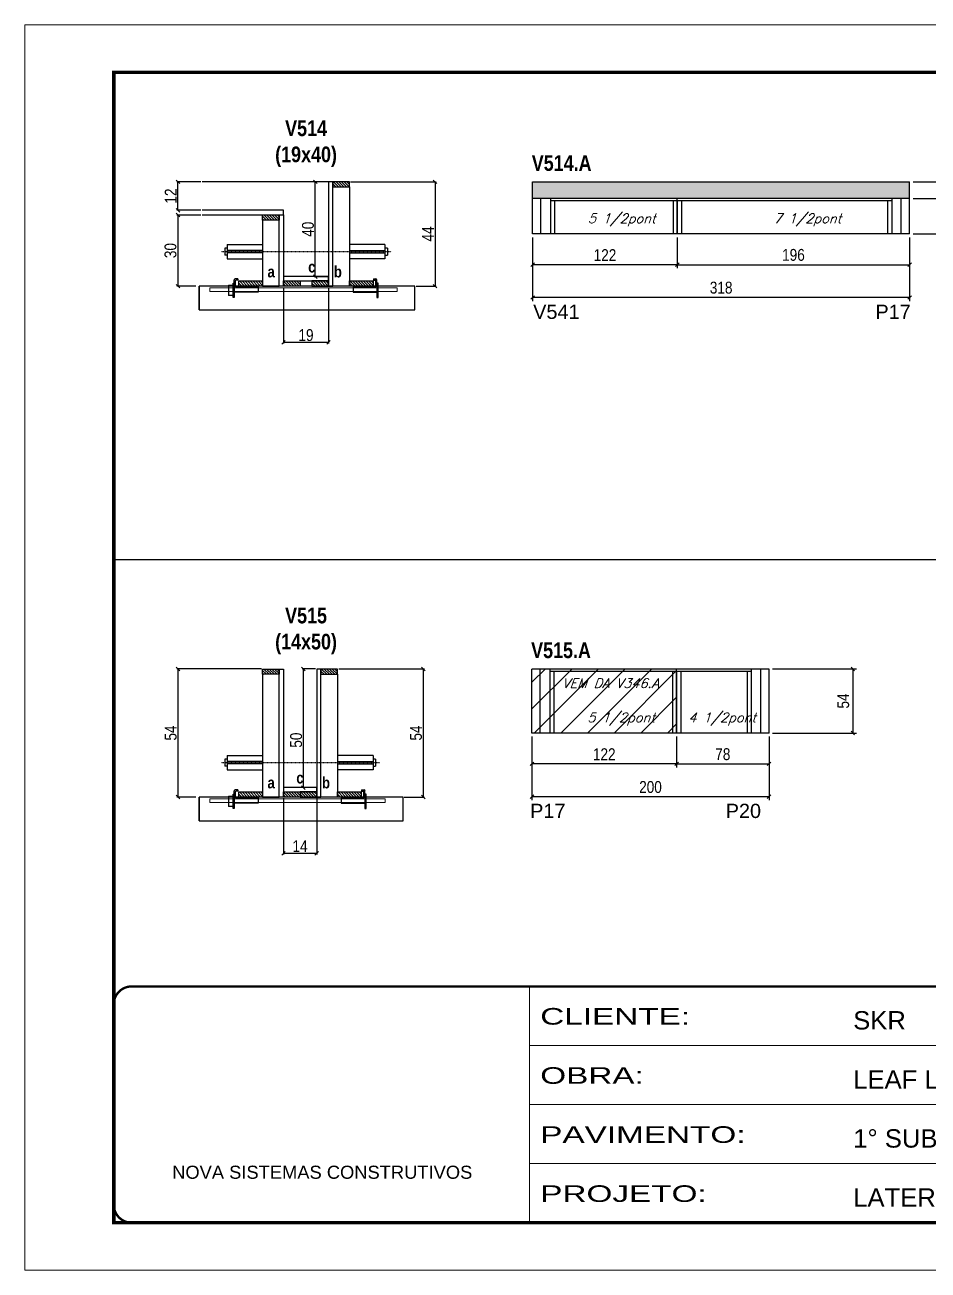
# Model space of a CAD drawing. Extents: x 3309 to 9590, y -2522 to 14608.
# Drawn here: x 4908 to 5670, y 11261 to 12311 of the extents above; entities that cross this region are included whole.
import ezdxf

# ---------------------------------------------------------------- set-up
doc = ezdxf.new("R2010")
doc.units = 0
for name, pattern in [('CONTINUO', [0]), ('DASHED', [0.75, 0.5, -0.25]), ('HIDDEN', [0.375, 0.25, -0.125])]:
    doc.linetypes.add(name, pattern=pattern)
for name, color, linetype in [('5', 5, 'Continuous'), ('barrote', 251, 'Continuous'), ('COTA', 241, 'Continuous'), ('detalhes', 4, 'Continuous'), ('NOMENCLATURA', 7, 'Continuous'), ('Painéis', 200, 'Continuous'), ('presilha', 1, 'Continuous'), ('SARR_2.2x10', 60, 'Continuous'), ('SARR_2.2x7', 40, 'Continuous'), ('SARR_3.5x7', 81, 'Continuous'), ('TENSOR', 3, 'Continuous'), ('texto', 7, 'Continuous')]:
    doc.layers.add(name, color=color, linetype=linetype)
for name, color, linetype, lineweight in [('CONCRETO', 251, 'Continuous', 25), ('Folhas', 255, 'Continuous', 9), ('Hachura', 251, 'Continuous', 9), ('SARRAFO DE PRESSAO', 251, 'DASHED', 9), ('SCO-___-LAJ', 2, 'Continuous', 0)]:
    doc.layers.add(name, color=color, linetype=linetype, lineweight=lineweight)
doc.styles.add('ARIAL', font='arial.ttf')
doc.styles.add('COTA TECNICA', font='techl___.ttf', dxfattribs={"height": 10})
doc.styles.add('COTA TECNICA 2X', font='techl___.ttf', dxfattribs={"height": 10})
doc.styles.add('Romans', font='romans.shx')
doc.styles.get("Standard").update_dxf_attribs({"font": 'arial.ttf'})
doc.styles.add('TECNICA', font='techb___.ttf', dxfattribs={"height": 10})
doc.styles.add('Tecnologia', font='')
doc.styles.get('Tecnologia').set_extended_font_data('Forgotten Futurist')
doc.dimstyles.new('PAINEL', dxfattribs={"dimtxt": 10, "dimasz": 3, "dimexe": 3, "dimexo": 3, "dimgap": 3, "dimtad": 1, "dimdec": 1, "dimzin": 12, "dimdsep": 46, "dimtxsty": 'COTA TECNICA', "dimblk1": 'OBLIQUE', "dimblk2": 'OBLIQUE', "dimsah": 1, "dimcen": 0.9, "dimclrd": 4, "dimclre": 4, "dimclrt": 240, "dimadec": 1, "dimazin": 3, "dimtfac": 1, "dimtdec": 1, "dimtmove": 0, "dimatfit": 3, "dimfxl": 1, "dimtolj": 1, "dimtzin": 12, "dimarcsym": 0})
doc.dimstyles.new('SECAO', dxfattribs={"dimscale": 0.333333, "dimtxt": 5, "dimasz": 9, "dimexe": 3, "dimexo": 3, "dimgap": 3, "dimtad": 1, "dimdec": 1, "dimlfac": 0.5, "dimzin": 12, "dimdsep": 46, "dimtxsty": 'COTA TECNICA 2X', "dimblk1": 'OBLIQUE', "dimblk2": 'OBLIQUE', "dimsah": 1, "dimcen": 0.9, "dimclrd": 4, "dimclre": 4, "dimclrt": 240, "dimadec": 1, "dimazin": 3, "dimtfac": 1, "dimtdec": 1, "dimtmove": 0, "dimatfit": 3, "dimfxl": 1, "dimtolj": 1, "dimtzin": 12, "dimarcsym": 0})
pattern_1 = [(135, (38361.551, -111421.7255), (-1.122532015, -1.122532015), [])]

# ---------------------------------------------------------------- blocks, each defined once
blk = doc.blocks.new('9999999999')
at = {"color": 30, "linetype": 'CONTINUO'}
for p, q in [((98564.6, 34230.2), (98564.6, 34429.4)), ((98564.6, 34379.6), (99584, 34379.6)), ((98564.6, 34329.8), (99488, 34329.8)), ((98564.6, 34280), (99488, 34280))]:
    blk.add_line(p, q, dxfattribs=at)
at = {"color": 30, "linetype": 'CONTINUO', "const_width": 2}
blk.add_lwpolyline([(99584, 34230.2), (99584, 34414.4, 0.414214), (99569, 34429.4), (98229, 34429.4, 0.414214), (98214, 34414.4), (98214, 34245.2, 0.414214), (98229, 34230.2), (99584, 34230.2)], format="xyb", dxfattribs=at)
at = {"layer": 'Folhas'}
blk.add_lwpolyline([(98139, 34190.2), (99624, 34190.2), (99624, 35240.2), (98139, 35240.2)], close=True, dxfattribs=at)
at = {"layer": 'Folhas', "color": 30, "const_width": 3}
blk.add_lwpolyline([(98214, 34230.2), (99584, 34230.2), (99584, 35200.2), (98214, 35200.2)], close=True, dxfattribs=at)
at = {"color": 7, "linetype": 'Continuous', "ltscale": 5, "style": 'ARIAL'}
for s, height, p in [('SKR', 15.48, (98837.7, 34393.1)), ('LEAF LOEFGREN', 15.483, (98837.7, 34343.3)), ('1° SUBSOLO INFERIOR', 15.483, (98837.7, 34293.5)), ('NOVA SISTEMAS CONSTRUTIVOS', 11.059, (98263.2, 34267.2)), ('LATERAIS DE VIGAS', 15.483, (98837.7, 34243.7))]:
    blk.add_text(s, height=height, dxfattribs=at).set_placement(p)
at = {"layer": 'Folhas', "color": 7, "style": 'Tecnologia', "width": 1.5}
for s, p in [('CLIENTE:', (98573.7, 34397.2)), ('OBRA:', (98573.7, 34347.3)), ('PAVIMENTO:', (98573.7, 34297.5)), ('PROJETO:', (98573.7, 34247.7))]:
    blk.add_text(s, height=14, dxfattribs=at).set_placement(p)
blk = doc.blocks.new('_Oblique')
at = {"color": 0, "linetype": 'ByBlock', "lineweight": -2}
blk.add_line((-0.5, -0.5), (0.5, 0.5), dxfattribs=at)
blk = doc.blocks.new('*D92')
at = {"layer": 'COTA', "color": 4, "lineweight": -2, "transparency": 16777216}
for p, q in [((5126, 12089.4), (5126, 12042)), ((5164, 12089.4), (5164, 12042)), ((5164, 12043), (5126, 12043))]:
    blk.add_line(p, q, dxfattribs=at)
at = {"layer": 'Defpoints', "color": 0, "transparency": 16777216}
for p in [(5126, 12090.4), (5164, 12090.4), (5126, 12043)]:
    blk.add_point(p, dxfattribs=at)
at = {"layer": 'COTA', "color": 4, "lineweight": -2, "transparency": 16777216, "xscale": 3, "yscale": 3, "zscale": 3, "rotation": 180}
blk.add_blockref('_Oblique', (5126, 12043), dxfattribs=at)
at = {"layer": 'COTA', "color": 4, "lineweight": -2, "transparency": 16777216, "xscale": 3, "yscale": 3, "zscale": 3}
blk.add_blockref('_Oblique', (5164, 12043), dxfattribs=at)
at = {"layer": 'COTA', "color": 240, "transparency": 16777216, "insert": (5145, 12049.1), "char_height": 10, "attachment_point": 5, "style": 'COTA TECNICA 2X'}
blk.add_mtext('\\A1;19', dxfattribs=at)
blk = doc.blocks.new('PRESILHA METÁLICA 1')
at = {"layer": 'presilha'}
for p, q in [((7.5, 10.6), (7.5, 19.9)), ((12, 21), (8.6, 21)), ((9, 11.6), (9, 18.9)), ((12, 19.5), (9.6, 19.5)), ((12, 21), (12, 19.5)), ((0, 13), (6, 13)), ((0, 13), (0, 0)), ((6, 0), (0, 0)), ((6, 15.5), (7.5, 15.5)), ((6, -2.5), (6, 15.5)), ((6, 13), (6, 0)), ((7.5, 15.5), (7.5, -2.5)), ((37.5, 4.1), (7.5, 4.1)), ((37.5, 11), (9.6, 11)), ((37.5, 11), (37.5, 4.1)), ((7.5, -2.5), (6, -2.5))]:
    blk.add_line(p, q, dxfattribs=at)
for centre, radius, start, end in [((8.6, 19.9), 1.14, 90, 180), ((9.6, 18.9), 0.57, 90, 180), ((9.6, 11.6), 0.57, 180, 270)]:
    blk.add_arc(centre, radius, start, end, dxfattribs=at)
blk = doc.blocks.new('PRESILHA METÁLICA 2')
at = {"layer": 'presilha'}
for p, q in [((-5.2, 23.5), (-5.2, 22)), ((-5.2, 23.5), (-1.9, 23.5)), ((-5.2, 22), (-2.8, 22)), ((-2.2, 14.1), (-2.2, 21.4)), ((0.8, 18), (-0.8, 18)), ((-0.8, 18), (-0.8, 0)), ((-0.8, 14.6), (-0.8, 22.4)), ((0.8, 0), (0.8, 18)), ((-30.8, 13.5), (-30.8, 6.6)), ((-30.8, 13.5), (-2.8, 13.5)), ((-30.8, 6.6), (-0.8, 6.6)), ((-0.8, 0), (0.8, 0))]:
    blk.add_line(p, q, dxfattribs=at)
for centre, radius, start, end in [((-2.8, 21.4), 0.57, 0, 90), ((-1.9, 22.4), 1.14, 0, 90), ((-2.8, 14.1), 0.57, 270, 0)]:
    blk.add_arc(centre, radius, start, end, dxfattribs=at)
blk = doc.blocks.new('*D93')
at = {"layer": 'COTA', "color": 4, "lineweight": -2, "transparency": 16777216}
for p, q in [((5056.3, 12150.4), (5036, 12150.4)), ((5037, 12150.4), (5037, 12090.4)), ((5052.2, 12090.4), (5036, 12090.4))]:
    blk.add_line(p, q, dxfattribs=at)
at = {"layer": 'Defpoints', "color": 0, "transparency": 16777216}
for p in [(5057.3, 12150.4), (5037, 12090.4), (5053.2, 12090.4)]:
    blk.add_point(p, dxfattribs=at)
at = {"layer": 'COTA', "color": 4, "lineweight": -2, "transparency": 16777216, "xscale": 3, "yscale": 3, "zscale": 3}
for p, rotation in [((5037, 12150.4), 90), ((5037, 12090.4), 270)]:
    blk.add_blockref('_Oblique', p, dxfattribs=dict(at, rotation=rotation))
at = {"layer": 'COTA', "color": 240, "transparency": 16777216, "insert": (5030.7, 12120.4), "char_height": 10, "attachment_point": 5, "rotation": 90, "style": 'COTA TECNICA 2X'}
blk.add_mtext('\\A1;30', dxfattribs=at)
blk = doc.blocks.new('*D94')
at = {"layer": 'COTA', "color": 4, "lineweight": -2, "transparency": 16777216}
for p, q in [((5182.6, 12178.4), (5254.9, 12178.4)), ((5253.9, 12178.4), (5253.9, 12090.4)), ((5237.8, 12090.4), (5254.9, 12090.4))]:
    blk.add_line(p, q, dxfattribs=at)
at = {"layer": 'Defpoints', "color": 0, "transparency": 16777216}
for p in [(5181.6, 12178.4), (5236.8, 12090.4), (5253.9, 12090.4)]:
    blk.add_point(p, dxfattribs=at)
at = {"layer": 'COTA', "color": 4, "lineweight": -2, "transparency": 16777216, "xscale": 3, "yscale": 3, "zscale": 3}
for p, rotation in [((5253.9, 12178.4), 90), ((5253.9, 12090.4), 270)]:
    blk.add_blockref('_Oblique', p, dxfattribs=dict(at, rotation=rotation))
at = {"layer": 'COTA', "color": 240, "transparency": 16777216, "insert": (5247.9, 12134.4), "char_height": 10, "attachment_point": 5, "rotation": 90, "style": 'COTA TECNICA 2X'}
blk.add_mtext('\\A1;44', dxfattribs=at)
blk = doc.blocks.new('*D95')
at = {"layer": 'COTA', "color": 4, "lineweight": -2, "transparency": 16777216}
for p, q in [((5163, 12178.4), (5151.8, 12178.4)), ((5152.8, 12098.4), (5152.8, 12178.4)), ((5163, 12098.4), (5151.8, 12098.4))]:
    blk.add_line(p, q, dxfattribs=at)
at = {"layer": 'Defpoints', "color": 0, "transparency": 16777216}
for p in [(5152.8, 12178.4), (5164, 12178.4), (5164, 12098.4)]:
    blk.add_point(p, dxfattribs=at)
at = {"layer": 'COTA', "color": 4, "lineweight": -2, "transparency": 16777216, "xscale": 3, "yscale": 3, "zscale": 3}
for p, rotation in [((5152.8, 12178.4), 90), ((5152.8, 12098.4), 270)]:
    blk.add_blockref('_Oblique', p, dxfattribs=dict(at, rotation=rotation))
at = {"layer": 'COTA', "color": 240, "transparency": 16777216, "insert": (5146.7, 12138.4), "char_height": 10, "attachment_point": 5, "rotation": 90, "style": 'COTA TECNICA 2X'}
blk.add_mtext('\\A1;40', dxfattribs=at)
blk = doc.blocks.new('*D96')
at = {"layer": 'COTA', "color": 4, "lineweight": -2, "transparency": 16777216}
for p, q in [((5056.3, 12178.4), (5036, 12178.4)), ((5037, 12154.4), (5037, 12178.4)), ((5056.3, 12154.4), (5036, 12154.4))]:
    blk.add_line(p, q, dxfattribs=at)
at = {"layer": 'Defpoints', "color": 0, "transparency": 16777216}
for p in [(5037, 12178.4), (5057.3, 12178.4), (5057.3, 12154.4)]:
    blk.add_point(p, dxfattribs=at)
at = {"layer": 'COTA', "color": 4, "lineweight": -2, "transparency": 16777216, "xscale": 3, "yscale": 3, "zscale": 3}
for p, rotation in [((5037, 12178.4), 90), ((5037, 12154.4), 270)]:
    blk.add_blockref('_Oblique', p, dxfattribs=dict(at, rotation=rotation))
at = {"layer": 'COTA', "color": 240, "transparency": 16777216, "insert": (5030.9, 12166.4), "char_height": 10, "attachment_point": 5, "rotation": 90, "style": 'COTA TECNICA 2X'}
blk.add_mtext('\\A1;12', dxfattribs=at)
blk = doc.blocks.new('*D97')
at = {"layer": 'COTA', "color": 4, "linetype": 'ByBlock', "lineweight": -2, "transparency": 16777216}
for p, q in [((5336.2, 12131.4), (5336.2, 12105.5)), ((5458.2, 12131.4), (5458.2, 12105.5)), ((5458.2, 12108.5), (5336.2, 12108.5))]:
    blk.add_line(p, q, dxfattribs=at)
at = {"layer": 'Defpoints', "color": 0, "linetype": 'ByBlock', "transparency": 16777216}
for p in [(5336.2, 12134.4), (5458.2, 12134.4), (5336.2, 12108.5)]:
    blk.add_point(p, dxfattribs=at)
at = {"layer": 'COTA', "color": 4, "linetype": 'ByBlock', "lineweight": -2, "transparency": 16777216, "xscale": 3, "yscale": 3, "zscale": 3, "rotation": 180}
blk.add_blockref('_Oblique', (5336.2, 12108.5), dxfattribs=at)
at = {"layer": 'COTA', "color": 4, "linetype": 'ByBlock', "lineweight": -2, "transparency": 16777216, "xscale": 3, "yscale": 3, "zscale": 3}
blk.add_blockref('_Oblique', (5458.2, 12108.5), dxfattribs=at)
at = {"layer": 'COTA', "color": 240, "linetype": 'ByBlock', "transparency": 16777216, "insert": (5397.2, 12116.6), "char_height": 10, "attachment_point": 5, "style": 'COTA TECNICA'}
blk.add_mtext('\\A1;122', dxfattribs=at)
blk = doc.blocks.new('*D99')
at = {"layer": 'COTA', "color": 4, "linetype": 'ByBlock', "lineweight": -2, "transparency": 16777216}
for p, q in [((5336.2, 12131.4), (5336.2, 12077.8)), ((5654.2, 12131.4), (5654.2, 12077.8)), ((5654.2, 12080.8), (5336.2, 12080.8))]:
    blk.add_line(p, q, dxfattribs=at)
at = {"layer": 'Defpoints', "color": 0, "linetype": 'ByBlock', "transparency": 16777216}
for p in [(5336.2, 12134.4), (5654.2, 12134.4), (5336.2, 12080.8)]:
    blk.add_point(p, dxfattribs=at)
at = {"layer": 'COTA', "color": 4, "linetype": 'ByBlock', "lineweight": -2, "transparency": 16777216, "xscale": 3, "yscale": 3, "zscale": 3, "rotation": 180}
blk.add_blockref('_Oblique', (5336.2, 12080.8), dxfattribs=at)
at = {"layer": 'COTA', "color": 4, "linetype": 'ByBlock', "lineweight": -2, "transparency": 16777216, "xscale": 3, "yscale": 3, "zscale": 3}
blk.add_blockref('_Oblique', (5654.2, 12080.8), dxfattribs=at)
at = {"layer": 'COTA', "color": 240, "linetype": 'ByBlock', "transparency": 16777216, "insert": (5495.2, 12089.1), "char_height": 10, "attachment_point": 5, "style": 'COTA TECNICA'}
blk.add_mtext('\\A1;318', dxfattribs=at)
blk = doc.blocks.new('*D100')
at = {"layer": 'COTA', "color": 4, "lineweight": -2, "transparency": 16777216}
for p, q in [((5657.2, 12164.4), (5705.3, 12164.4)), ((5702.3, 12134.4), (5702.3, 12164.4)), ((5657.2, 12134.4), (5705.3, 12134.4))]:
    blk.add_line(p, q, dxfattribs=at)
at = {"layer": 'Defpoints', "color": 0, "transparency": 16777216}
for p in [(5654.2, 12164.4), (5702.3, 12164.4), (5654.2, 12134.4)]:
    blk.add_point(p, dxfattribs=at)
at = {"layer": 'COTA', "color": 4, "lineweight": -2, "transparency": 16777216, "xscale": 3, "yscale": 3, "zscale": 3}
for p, rotation in [((5702.3, 12164.4), 90), ((5702.3, 12134.4), 270)]:
    blk.add_blockref('_Oblique', p, dxfattribs=dict(at, rotation=rotation))
at = {"layer": 'COTA', "color": 240, "transparency": 16777216, "insert": (5694.1, 12149.4), "char_height": 10, "attachment_point": 5, "rotation": 90, "style": 'COTA TECNICA'}
blk.add_mtext('\\A1;30', dxfattribs=at)
blk = doc.blocks.new('*D101')
at = {"layer": 'COTA', "color": 4, "lineweight": -2, "transparency": 16777216}
for p, q in [((5458.2, 12131.4), (5458.2, 12105.5)), ((5654.2, 12131.4), (5654.2, 12105.5)), ((5458.2, 12108.5), (5654.2, 12108.5))]:
    blk.add_line(p, q, dxfattribs=at)
at = {"layer": 'Defpoints', "color": 0, "transparency": 16777216}
for p in [(5458.2, 12134.4, 0), (5654.2, 12134.4, 0), (5654.2, 12108.5)]:
    blk.add_point(p, dxfattribs=at)
at = {"layer": 'COTA', "color": 4, "lineweight": -2, "transparency": 16777216, "xscale": 3, "yscale": 3, "zscale": 3, "rotation": 180}
blk.add_blockref('_Oblique', (5458.2, 12108.5), dxfattribs=at)
at = {"layer": 'COTA', "color": 4, "lineweight": -2, "transparency": 16777216, "xscale": 3, "yscale": 3, "zscale": 3}
blk.add_blockref('_Oblique', (5654.2, 12108.5), dxfattribs=at)
at = {"layer": 'COTA', "color": 240, "transparency": 16777216, "insert": (5556.2, 12116.7), "char_height": 10, "attachment_point": 5, "style": 'COTA TECNICA'}
blk.add_mtext('\\A1;196', dxfattribs=at)
blk = doc.blocks.new('*D102')
at = {"layer": 'COTA', "color": 4, "lineweight": -2, "transparency": 16777216}
for p, q in [((5657.2, 12178.4), (5705.3, 12178.4)), ((5702.3, 12164.4), (5702.3, 12178.4)), ((5657.2, 12164.4), (5705.3, 12164.4))]:
    blk.add_line(p, q, dxfattribs=at)
at = {"layer": 'Defpoints', "color": 0, "transparency": 16777216}
for p in [(5654.2, 12178.4, 0), (5702.3, 12178.4), (5654.2, 12164.4, 0)]:
    blk.add_point(p, dxfattribs=at)
at = {"layer": 'COTA', "color": 4, "lineweight": -2, "transparency": 16777216, "xscale": 3, "yscale": 3, "zscale": 3}
for p, rotation in [((5702.3, 12178.4), 90), ((5702.3, 12164.4), 270)]:
    blk.add_blockref('_Oblique', p, dxfattribs=dict(at, rotation=rotation))
at = {"layer": 'COTA', "color": 240, "transparency": 16777216, "insert": (5694.2, 12171.4), "char_height": 10, "attachment_point": 5, "rotation": 90, "style": 'COTA TECNICA'}
blk.add_mtext('\\A1;14', dxfattribs=at)
blk = doc.blocks.new('*D98')
at = {"layer": 'COTA', "color": 4, "lineweight": -2, "transparency": 16777216}
for p, q in [((5657.2, 12178.4), (5727.9, 12178.4)), ((5724.9, 12178.4), (5724.9, 12134.4)), ((5657.2, 12134.4), (5727.9, 12134.4))]:
    blk.add_line(p, q, dxfattribs=at)
at = {"layer": 'Defpoints', "color": 0, "transparency": 16777216}
for p in [(5654.2, 12178.4, 0), (5654.2, 12134.4, 0), (5724.9, 12134.4)]:
    blk.add_point(p, dxfattribs=at)
at = {"layer": 'COTA', "color": 4, "lineweight": -2, "transparency": 16777216, "xscale": 3, "yscale": 3, "zscale": 3}
for p, rotation in [((5724.9, 12178.4), 90), ((5724.9, 12134.4), 270)]:
    blk.add_blockref('_Oblique', p, dxfattribs=dict(at, rotation=rotation))
at = {"layer": 'COTA', "color": 240, "transparency": 16777216, "insert": (5716.8, 12156.4), "char_height": 10, "attachment_point": 5, "rotation": 90, "style": 'COTA TECNICA'}
blk.add_mtext('\\A1;44', dxfattribs=at)
blk = doc.blocks.new('*D109')
at = {"layer": 'COTA', "color": 4, "lineweight": -2, "transparency": 16777216}
for p, q in [((5126, 11658.6), (5126, 11611.1)), ((5154, 11658.6), (5154, 11611.1)), ((5154, 11612.1), (5126, 11612.1))]:
    blk.add_line(p, q, dxfattribs=at)
at = {"layer": 'Defpoints', "color": 0, "transparency": 16777216}
for p in [(5126, 11659.6), (5154, 11659.6), (5126, 11612.1)]:
    blk.add_point(p, dxfattribs=at)
at = {"layer": 'COTA', "color": 4, "lineweight": -2, "transparency": 16777216, "xscale": 3, "yscale": 3, "zscale": 3, "rotation": 180}
blk.add_blockref('_Oblique', (5126, 11612.1), dxfattribs=at)
at = {"layer": 'COTA', "color": 4, "lineweight": -2, "transparency": 16777216, "xscale": 3, "yscale": 3, "zscale": 3}
blk.add_blockref('_Oblique', (5154, 11612.1), dxfattribs=at)
at = {"layer": 'COTA', "color": 240, "transparency": 16777216, "insert": (5140, 11618.2), "char_height": 10, "attachment_point": 5, "style": 'COTA TECNICA 2X'}
blk.add_mtext('\\A1;14', dxfattribs=at)
blk = doc.blocks.new('*D110')
at = {"layer": 'COTA', "color": 4, "lineweight": -2, "transparency": 16777216}
for p, q in [((5107.4, 11767.6), (5036, 11767.6)), ((5037, 11767.6), (5037, 11659.6)), ((5052.2, 11659.6), (5036, 11659.6))]:
    blk.add_line(p, q, dxfattribs=at)
at = {"layer": 'Defpoints', "color": 0, "transparency": 16777216}
for p in [(5108.4, 11767.6), (5037, 11659.6), (5053.2, 11659.6)]:
    blk.add_point(p, dxfattribs=at)
at = {"layer": 'COTA', "color": 4, "lineweight": -2, "transparency": 16777216, "xscale": 3, "yscale": 3, "zscale": 3}
for p, rotation in [((5037, 11767.6), 90), ((5037, 11659.6), 270)]:
    blk.add_blockref('_Oblique', p, dxfattribs=dict(at, rotation=rotation))
at = {"layer": 'COTA', "color": 240, "transparency": 16777216, "insert": (5030.9, 11713.6), "char_height": 10, "attachment_point": 5, "rotation": 90, "style": 'COTA TECNICA 2X'}
blk.add_mtext('\\A1;54', dxfattribs=at)
blk = doc.blocks.new('*D107')
at = {"layer": 'COTA', "color": 4, "lineweight": -2, "transparency": 16777216}
for p, q in [((5172.6, 11767.6), (5244.9, 11767.6)), ((5243.9, 11767.6), (5243.9, 11659.6)), ((5227.8, 11659.6), (5244.9, 11659.6))]:
    blk.add_line(p, q, dxfattribs=at)
at = {"layer": 'Defpoints', "color": 0, "transparency": 16777216}
for p in [(5171.6, 11767.6), (5226.8, 11659.6), (5243.9, 11659.6)]:
    blk.add_point(p, dxfattribs=at)
at = {"layer": 'COTA', "color": 4, "lineweight": -2, "transparency": 16777216, "xscale": 3, "yscale": 3, "zscale": 3}
for p, rotation in [((5243.9, 11767.6), 90), ((5243.9, 11659.6), 270)]:
    blk.add_blockref('_Oblique', p, dxfattribs=dict(at, rotation=rotation))
at = {"layer": 'COTA', "color": 240, "transparency": 16777216, "insert": (5237.8, 11713.6), "char_height": 10, "attachment_point": 5, "rotation": 90, "style": 'COTA TECNICA 2X'}
blk.add_mtext('\\A1;54', dxfattribs=at)
blk = doc.blocks.new('*D108')
at = {"layer": 'COTA', "color": 4, "lineweight": -2, "transparency": 16777216}
for p, q in [((5153, 11767.6), (5141.8, 11767.6)), ((5142.8, 11667.6), (5142.8, 11767.6)), ((5153, 11667.6), (5141.8, 11667.6))]:
    blk.add_line(p, q, dxfattribs=at)
at = {"layer": 'Defpoints', "color": 0, "transparency": 16777216}
for p in [(5142.8, 11767.6), (5154, 11767.6), (5154, 11667.6)]:
    blk.add_point(p, dxfattribs=at)
at = {"layer": 'COTA', "color": 4, "lineweight": -2, "transparency": 16777216, "xscale": 3, "yscale": 3, "zscale": 3}
for p, rotation in [((5142.8, 11767.6), 90), ((5142.8, 11667.6), 270)]:
    blk.add_blockref('_Oblique', p, dxfattribs=dict(at, rotation=rotation))
at = {"layer": 'COTA', "color": 240, "transparency": 16777216, "insert": (5136.7, 11707.6), "char_height": 10, "attachment_point": 5, "rotation": 90, "style": 'COTA TECNICA 2X'}
blk.add_mtext('\\A1;50', dxfattribs=at)
blk = doc.blocks.new('*D111')
at = {"layer": 'COTA', "color": 4, "linetype": 'ByBlock', "lineweight": -2, "transparency": 16777216}
for p, q in [((5335.6, 11710.6), (5335.6, 11684.6)), ((5457.6, 11710.6), (5457.6, 11684.6)), ((5457.6, 11687.6), (5335.6, 11687.6))]:
    blk.add_line(p, q, dxfattribs=at)
at = {"layer": 'Defpoints', "color": 0, "linetype": 'ByBlock', "transparency": 16777216}
for p in [(5335.6, 11713.6), (5457.6, 11713.6), (5335.6, 11687.6)]:
    blk.add_point(p, dxfattribs=at)
at = {"layer": 'COTA', "color": 4, "linetype": 'ByBlock', "lineweight": -2, "transparency": 16777216, "xscale": 3, "yscale": 3, "zscale": 3, "rotation": 180}
blk.add_blockref('_Oblique', (5335.6, 11687.6), dxfattribs=at)
at = {"layer": 'COTA', "color": 4, "linetype": 'ByBlock', "lineweight": -2, "transparency": 16777216, "xscale": 3, "yscale": 3, "zscale": 3}
blk.add_blockref('_Oblique', (5457.6, 11687.6), dxfattribs=at)
at = {"layer": 'COTA', "color": 240, "linetype": 'ByBlock', "transparency": 16777216, "insert": (5396.6, 11695.7), "char_height": 10, "attachment_point": 5, "style": 'COTA TECNICA'}
blk.add_mtext('\\A1;122', dxfattribs=at)
blk = doc.blocks.new('*D114')
at = {"layer": 'COTA', "color": 4, "linetype": 'ByBlock', "lineweight": -2, "transparency": 16777216}
for p, q in [((5335.6, 11710.6), (5335.6, 11656.9)), ((5535.6, 11710.6), (5535.6, 11656.9)), ((5535.6, 11659.9), (5335.6, 11659.9))]:
    blk.add_line(p, q, dxfattribs=at)
at = {"layer": 'Defpoints', "color": 0, "linetype": 'ByBlock', "transparency": 16777216}
for p in [(5335.6, 11713.6), (5535.6, 11713.6), (5335.6, 11659.9)]:
    blk.add_point(p, dxfattribs=at)
at = {"layer": 'COTA', "color": 4, "linetype": 'ByBlock', "lineweight": -2, "transparency": 16777216, "xscale": 3, "yscale": 3, "zscale": 3, "rotation": 180}
blk.add_blockref('_Oblique', (5335.6, 11659.9), dxfattribs=at)
at = {"layer": 'COTA', "color": 4, "linetype": 'ByBlock', "lineweight": -2, "transparency": 16777216, "xscale": 3, "yscale": 3, "zscale": 3}
blk.add_blockref('_Oblique', (5535.6, 11659.9), dxfattribs=at)
at = {"layer": 'COTA', "color": 240, "linetype": 'ByBlock', "transparency": 16777216, "insert": (5435.6, 11668), "char_height": 10, "attachment_point": 5, "style": 'COTA TECNICA'}
blk.add_mtext('\\A1;200', dxfattribs=at)
blk = doc.blocks.new('*D112')
at = {"layer": 'COTA', "color": 4, "lineweight": -2, "transparency": 16777216}
for p, q in [((5457.6, 11710.6), (5457.6, 11684.6)), ((5535.6, 11710.6), (5535.6, 11684.6)), ((5457.6, 11687.6), (5535.6, 11687.6))]:
    blk.add_line(p, q, dxfattribs=at)
at = {"layer": 'Defpoints', "color": 0, "transparency": 16777216}
for p in [(5457.6, 11713.6, 0), (5535.6, 11713.6, 0), (5535.6, 11687.6)]:
    blk.add_point(p, dxfattribs=at)
at = {"layer": 'COTA', "color": 4, "lineweight": -2, "transparency": 16777216, "xscale": 3, "yscale": 3, "zscale": 3, "rotation": 180}
blk.add_blockref('_Oblique', (5457.6, 11687.6), dxfattribs=at)
at = {"layer": 'COTA', "color": 4, "lineweight": -2, "transparency": 16777216, "xscale": 3, "yscale": 3, "zscale": 3}
blk.add_blockref('_Oblique', (5535.6, 11687.6), dxfattribs=at)
at = {"layer": 'COTA', "color": 240, "transparency": 16777216, "insert": (5496.6, 11695.7), "char_height": 10, "attachment_point": 5, "style": 'COTA TECNICA'}
blk.add_mtext('\\A1;78', dxfattribs=at)
blk = doc.blocks.new('*D113')
at = {"layer": 'COTA', "color": 4, "lineweight": -2, "transparency": 16777216}
for p, q in [((5538.6, 11767.6), (5609.3, 11767.6)), ((5606.3, 11767.6), (5606.3, 11713.6)), ((5538.6, 11713.6), (5609.3, 11713.6))]:
    blk.add_line(p, q, dxfattribs=at)
at = {"layer": 'Defpoints', "color": 0, "transparency": 16777216}
for p in [(5535.6, 11767.6, 0), (5535.6, 11713.6, 0), (5606.3, 11713.6)]:
    blk.add_point(p, dxfattribs=at)
at = {"layer": 'COTA', "color": 4, "lineweight": -2, "transparency": 16777216, "xscale": 3, "yscale": 3, "zscale": 3}
for p, rotation in [((5606.3, 11767.6), 90), ((5606.3, 11713.6), 270)]:
    blk.add_blockref('_Oblique', p, dxfattribs=dict(at, rotation=rotation))
at = {"layer": 'COTA', "color": 240, "transparency": 16777216, "insert": (5598.2, 11740.6), "char_height": 10, "attachment_point": 5, "rotation": 90, "style": 'COTA TECNICA'}
blk.add_mtext('\\A1;54', dxfattribs=at)

msp = doc.modelspace()

# ---------------------------------------------------------------- hatches: boundary and pattern name
at = {"layer": 'COTA'}
h = msp.add_hatch(dxfattribs=at)
h.set_pattern_fill('AR-CONC', color=256, scale=0.03)
h.set_pattern_definition([(50, (-1712.5716, -1097.562), (5.4655401, -0.4781726), [0.5715, -6.2865]), (355, (-1712.5716, -1097.562), (-1.0573026, 5.7317054), [0.4572, -5.0292175]), (100.451445, (-1712.116, -1097.602), (4.4082374, 5.2535326), [0.4857003, -5.3427073]), (46.1842, (-1712.5716, -1096.038), (8.1323712, -1.2612698), [0.85725, -9.42975]), (96.63556, (-1711.894, -1096.143), (7.122124, 7.4227837), [0.7285507, -8.0140682]), (351.18415, (-1712.5716, -1096.038), (7.122124, 7.4227837), [0.685799, -7.543792]), (21, (-1711.8096, -1096.419), (4.5484317, -3.067956), [0.5715, -6.2865]), (326, (-1711.8096, -1096.419), (1.8540609, 5.525639), [0.4572, -5.0292]), (71.451445, (-1711.4305, -1096.675), (6.4024926, 2.457683), [0.4857003, -5.3426981]), (37.5, (-1712.5716, -1097.5622), (0.0926581, 2.53665117), [0, -4.96824, 0, -5.1054, 0, -5.04825]), (7.5, (-1712.5716, -1097.5622), (2.00458988, 3.00541724), [0, -2.91084, 0, -4.85394, 0, -1.92405]), (327.5, (-1714.2708, -1097.5622), (4.06771786, -0.17186232), [0, -1.905, 0, -5.9436, 0, -7.8867]), (317.5, (-1715.033, -1097.562), (4.4438754, 0.7627947), [0, -2.4765, 0, -3.94716, 0, -5.6007])])
h.paths.add_polyline_path([(5654.17, 12164.44), (5654.17, 12178.44), (5336.17, 12178.44), (5336.17, 12164.44)])
at = {"layer": 'Hachura'}
h = msp.add_hatch(dxfattribs=at)
h.set_pattern_fill('ANSI31', color=256, scale=5)
h.paths.add_polyline_path([(5457.63, 11767.56), (5335.63, 11767.56), (5335.63, 11713.56), (5457.63, 11713.56)])
at = {"layer": 'SARR_2.2x10'}
h = msp.add_hatch(dxfattribs=at)
h.set_pattern_fill('ANSI31', color=256, scale=0.5, angle=90)
h.set_pattern_definition([(135, (38281.951, -111421.7255), (-1.122532015, -1.122532015), [])])
h.paths.add_polyline_path([(5088.41, 12094.84), (5088.41, 12090.44), (5108.41, 12090.44), (5108.41, 12094.84)])
h = msp.add_hatch(dxfattribs=at)
h.set_pattern_fill('ANSI31', color=256, scale=0.5, angle=90)
h.set_pattern_definition([(135, (38375.151, -111421.7255), (-1.122532015, -1.122532015), [])])
h.paths.add_polyline_path([(5181.61, 12094.84), (5181.61, 12090.44), (5201.61, 12090.44), (5201.61, 12094.84)])
h = msp.add_hatch(dxfattribs=at)
h.set_pattern_fill('ANSI31', color=256, scale=0.5, angle=90)
h.set_pattern_definition([(135, (38281.951, -111852.6055), (-1.122532015, -1.122532015), [])])
h.paths.add_polyline_path([(5088.41, 11663.96), (5088.41, 11659.56), (5108.41, 11659.56), (5108.41, 11663.96)])
h = msp.add_hatch(dxfattribs=at)
h.set_pattern_fill('ANSI31', color=256, scale=0.5, angle=90)
h.set_pattern_definition([(135, (38365.151, -111852.6055), (-1.122532015, -1.122532015), [])])
h.paths.add_polyline_path([(5171.61, 11663.96), (5171.61, 11659.56), (5191.61, 11659.56), (5191.61, 11663.96)])
at = {"layer": 'SARR_2.2x7'}
h = msp.add_hatch(dxfattribs=at)
h.set_pattern_fill('ANSI31', color=256, scale=0.5, angle=90)
h.set_pattern_definition([(135, (38275.951, -111338.1255), (-1.122532015, -1.122532015), [])])
h.paths.add_polyline_path([(5167.61, 12178.44), (5167.61, 12174.04), (5181.61, 12174.04), (5181.61, 12178.44)])
h = msp.add_hatch(dxfattribs=at)
h.set_pattern_fill('ANSI31', color=256, scale=0.5, angle=90)
h.set_pattern_definition([(135, (38295.951, -111366.1255), (-1.122532015, -1.122532015), [])])
h.paths.add_polyline_path([(5122.41, 12150.44), (5122.41, 12146.04), (5108.41, 12146.04), (5108.41, 12150.44)])
h = msp.add_hatch(dxfattribs=at)
h.set_pattern_fill('ANSI31', color=256, scale=0.5, angle=90)
h.set_pattern_definition(pattern_1)
h.paths.add_polyline_path([(5140.01, 12090.44), (5140.01, 12094.84), (5126.01, 12094.84), (5126.01, 12090.44)])
h = msp.add_hatch(dxfattribs=at)
h.set_pattern_fill('ANSI31', color=256, scale=0.5, angle=90)
h.set_pattern_definition(pattern_1)
h.paths.add_polyline_path([(5150.01, 12094.84), (5150.01, 12090.44), (5164.01, 12090.44), (5164.01, 12094.84)])
h = msp.add_hatch(dxfattribs=at)
h.set_pattern_fill('ANSI31', color=256, scale=0.5, angle=90)
h.set_pattern_definition([(135, (38295.951, -111749.0055), (-1.122532015, -1.122532015), [])])
h.paths.add_polyline_path([(5122.41, 11767.56), (5122.41, 11763.16), (5108.41, 11763.16), (5108.41, 11767.56)])
h = msp.add_hatch(dxfattribs=at)
h.set_pattern_fill('ANSI31', color=256, scale=0.5, angle=90)
h.set_pattern_definition([(135, (38265.951, -111749.0055), (-1.122532015, -1.122532015), [])])
h.paths.add_polyline_path([(5157.61, 11767.56), (5157.61, 11763.16), (5171.61, 11763.16), (5171.61, 11767.56)])
h = msp.add_hatch(dxfattribs=at)
h.set_pattern_fill('ANSI31', color=256, scale=0.5, angle=90)
h.set_pattern_definition([(135, (38361.551, -111852.6055), (-1.122532015, -1.122532015), [])])
h.paths.add_polyline_path([(5140.01, 11659.56), (5140.01, 11663.96), (5126.01, 11663.96), (5126.01, 11659.56)])
h = msp.add_hatch(dxfattribs=at)
h.set_pattern_fill('ANSI31', color=256, scale=0.5, angle=90)
h.set_pattern_definition([(135, (38351.551, -111852.6055), (-1.122532015, -1.122532015), [])])
h.paths.add_polyline_path([(5140.01, 11663.96), (5140.01, 11659.56), (5154.01, 11659.56), (5154.01, 11663.96)])

# ---------------------------------------------------------------- linework, layer by layer
at = {"ltscale": 3}
for p, q in [((5076.41, 12122.52), (5076.41, 12116.52)), ((5078.41, 12122.52), (5076.41, 12122.52)), ((5078.41, 12125.52), (5078.41, 12113.52)), ((5078.41, 12125.52), (5108.41, 12125.52)), ((5108.41, 12120.52), (5078.41, 12120.52)), ((5108.41, 12118.52), (5078.41, 12118.52)), ((5211.61, 12125.52), (5181.61, 12125.52)), ((5181.61, 12120.52), (5211.61, 12120.52)), ((5181.61, 12118.52), (5211.61, 12118.52)), ((5211.61, 12125.52), (5211.61, 12113.52)), ((5213.61, 12122.52), (5211.61, 12122.52)), ((5213.61, 12122.52), (5213.61, 12116.52)), ((5078.41, 12116.52), (5076.41, 12116.52)), ((5078.41, 12113.52), (5108.41, 12113.52)), ((5211.61, 12113.52), (5181.61, 12113.52)), ((5211.61, 12116.52), (5213.61, 12116.52)), ((5076.41, 11691.64), (5076.41, 11685.64)), ((5078.41, 11691.64), (5076.41, 11691.64)), ((5078.41, 11694.64), (5078.41, 11682.64)), ((5078.41, 11694.64), (5108.41, 11694.64)), ((5108.41, 11689.64), (5078.41, 11689.64)), ((5108.41, 11687.64), (5078.41, 11687.64)), ((5201.61, 11694.64), (5171.61, 11694.64)), ((5171.61, 11689.64), (5201.61, 11689.64)), ((5171.61, 11687.64), (5201.61, 11687.64)), ((5201.61, 11694.64), (5201.61, 11682.64)), ((5203.61, 11691.64), (5201.61, 11691.64)), ((5203.61, 11691.64), (5203.61, 11685.64)), ((5078.41, 11685.64), (5076.41, 11685.64)), ((5078.41, 11682.64), (5108.41, 11682.64)), ((5201.61, 11682.64), (5171.61, 11682.64)), ((5201.61, 11685.64), (5203.61, 11685.64))]:
    msp.add_line(p, q, dxfattribs=at)
at = {"layer": 'barrote'}
for points in [[(5054.96, 12070.44), (5236.87, 12070.44), (5236.87, 12090.44), (5054.96, 12090.44)], [(5054.96, 11639.56), (5226.87, 11639.56), (5226.87, 11659.56), (5054.96, 11659.56)]]:
    msp.add_lwpolyline(points, close=True, dxfattribs=at)
at = {"layer": 'CONCRETO', "linetype": 'Continuous'}
msp.add_line((5164.01, 12178.44), (5057.31, 12178.44), dxfattribs=at)
at = {"layer": 'COTA'}
for p, q in [((5336.17, 12164.44, 0), (5336.17, 12178.44, 0)), ((5336.17, 12178.44, 0), (5654.17, 12178.44, 0)), ((5654.17, 12164.44, 0), (5654.17, 12178.44, 0)), ((4982.87, 11859.83), (6352.87, 11859.83)), ((5335.63, 11767.56, 0), (5335.63, 11767.56, 0)), ((5535.63, 11767.56, 0), (5535.63, 11767.56, 0))]:
    msp.add_line(p, q, dxfattribs=at)
at = {"layer": 'detalhes', "color": 250}
for p, q in [((5054.96, 12070.44), (5054.96, 12090.44)), ((5054.96, 11639.56), (5054.96, 11659.56))]:
    msp.add_line(p, q, dxfattribs=at)
at = {"layer": 'Painéis', "linetype": 'ByBlock'}
for p, q in [((5654.17, 12164.44, 0), (5336.17, 12164.44, 0)), ((5336.17, 12134.44, 0), (5336.17, 12164.44, 0)), ((5458.17, 12134.44, 0), (5458.17, 12164.44, 0)), ((5654.17, 12134.44, 0), (5654.17, 12164.44, 0)), ((5654.17, 12134.44, 0), (5336.17, 12134.44, 0)), ((5535.63, 11767.56, 0), (5335.63, 11767.56, 0)), ((5335.63, 11713.56, 0), (5335.63, 11767.56, 0)), ((5457.63, 11713.56, 0), (5457.63, 11767.56, 0)), ((5535.63, 11713.56, 0), (5535.63, 11767.56, 0)), ((5535.63, 11713.56, 0), (5335.63, 11713.56, 0))]:
    msp.add_line(p, q, dxfattribs=at)
at = {"layer": 'Painéis', "linetype": 'Continuous'}
for points in [[(5167.61, 12090.44), (5167.61, 12178.44), (5164.01, 12178.44), (5164.01, 12090.44)], [(5122.41, 12090.44), (5122.41, 12150.44), (5126.01, 12150.44), (5126.01, 12090.44)], [(5164.01, 12098.44), (5126.01, 12098.44), (5126.01, 12094.84), (5164.01, 12094.84)], [(5122.41, 11659.56), (5122.41, 11767.56), (5126.01, 11767.56), (5126.01, 11659.56)], [(5157.61, 11659.56), (5157.61, 11767.56), (5154.01, 11767.56), (5154.01, 11659.56)], [(5154.01, 11667.56), (5126.01, 11667.56), (5126.01, 11663.96), (5154.01, 11663.96)]]:
    msp.add_lwpolyline(points, close=True, dxfattribs=at)
at = {"layer": 'Painéis', "linetype": 'Continuous', "elevation": 0}
msp.add_lwpolyline([(5057.31, 12150.44), (5126.01, 12150.44), (5126.01, 12154.44), (5057.31, 12154.44)], dxfattribs=at)
at = {"layer": 'SARR_2.2x10'}
for points in [[(5088.41, 12094.84), (5108.41, 12094.84), (5108.41, 12090.44), (5088.41, 12090.44)], [(5181.61, 12094.84), (5201.61, 12094.84), (5201.61, 12090.44), (5181.61, 12090.44)], [(5088.41, 11663.96), (5108.41, 11663.96), (5108.41, 11659.56), (5088.41, 11659.56)], [(5171.61, 11663.96), (5191.61, 11663.96), (5191.61, 11659.56), (5171.61, 11659.56)]]:
    msp.add_lwpolyline(points, close=True, dxfattribs=at)
at = {"layer": 'SARR_2.2x7', "linetype": 'Continuous'}
for p, q in [((5343.17, 12134.44, 0), (5343.17, 12164.44, 0)), ((5458.17, 12162.24, 0), (5351.17, 12162.24, 0)), ((5639.17, 12162.24, 0), (5458.17, 12162.24, 0)), ((5458.17, 12162.24, 0), (5458.17, 12162.24, 0)), ((5647.17, 12134.44, 0), (5647.17, 12164.44, 0)), ((5342.63, 11713.56, 0), (5342.63, 11767.56, 0)), ((5457.63, 11765.36, 0), (5350.63, 11765.36, 0)), ((5520.63, 11765.36, 0), (5457.63, 11765.36, 0)), ((5457.63, 11765.36, 0), (5457.63, 11765.36, 0)), ((5528.63, 11713.56, 0), (5528.63, 11767.56, 0))]:
    msp.add_line(p, q, dxfattribs=at)
at = {"layer": 'SARR_2.2x7', "elevation": 0}
for points in [[(5181.61, 12178.44), (5167.61, 12178.44), (5167.61, 12174.04), (5181.61, 12174.04)], [(5108.41, 12150.44), (5122.41, 12150.44), (5122.41, 12146.04), (5108.41, 12146.04)], [(5108.41, 11767.56), (5122.41, 11767.56), (5122.41, 11763.16), (5108.41, 11763.16)], [(5171.61, 11767.56), (5157.61, 11767.56), (5157.61, 11763.16), (5171.61, 11763.16)]]:
    msp.add_lwpolyline(points, close=True, dxfattribs=at)
at = {"layer": 'SARR_2.2x7'}
for points in [[(5126.01, 12094.84), (5140.01, 12094.84), (5140.01, 12090.44), (5126.01, 12090.44)], [(5164.01, 12094.84), (5150.01, 12094.84), (5150.01, 12090.44), (5164.01, 12090.44)], [(5126.01, 11663.96), (5140.01, 11663.96), (5140.01, 11659.56), (5126.01, 11659.56)], [(5154.01, 11663.96), (5140.01, 11663.96), (5140.01, 11659.56), (5154.01, 11659.56)]]:
    msp.add_lwpolyline(points, close=True, dxfattribs=at)
at = {"layer": 'SARR_3.5x7'}
for p, q in [((5351.17, 12164.44, 0), (5351.17, 12134.44, 0)), ((5354.67, 12162.24, 0), (5354.67, 12134.44, 0)), ((5454.67, 12162.24, 0), (5454.67, 12134.44, 0)), ((5458.17, 12162.24, 0), (5458.17, 12134.44, 0)), ((5461.67, 12162.24, 0), (5461.67, 12134.44, 0)), ((5635.67, 12162.24, 0), (5635.67, 12134.44, 0)), ((5639.17, 12164.44, 0), (5639.17, 12134.44, 0)), ((5350.63, 11767.56, 0), (5350.63, 11713.56, 0)), ((5354.13, 11765.36, 0), (5354.13, 11713.56, 0)), ((5454.13, 11765.36, 0), (5454.13, 11713.56, 0)), ((5457.63, 11765.36, 0), (5457.63, 11713.56, 0)), ((5461.13, 11765.36, 0), (5461.13, 11713.56, 0)), ((5517.13, 11765.36, 0), (5517.13, 11713.56, 0)), ((5520.63, 11767.56, 0), (5520.63, 11713.56, 0))]:
    msp.add_line(p, q, dxfattribs=at)
for points in [[(5167.61, 12174.04), (5181.61, 12174.04), (5181.61, 12090.44), (5167.61, 12090.44)], [(5122.41, 12146.04), (5108.41, 12146.04), (5108.41, 12090.44), (5122.41, 12090.44)], [(5122.41, 11763.16), (5108.41, 11763.16), (5108.41, 11659.56), (5122.41, 11659.56)], [(5157.61, 11763.16), (5171.61, 11763.16), (5171.61, 11659.56), (5157.61, 11659.56)]]:
    msp.add_lwpolyline(points, close=True, dxfattribs=at)
at = {"layer": 'SCO-___-LAJ', "color": 1}
for points in [[(5063.96, 12089.11), (5221.79, 12089.11), (5221.79, 12085.91), (5063.96, 12085.91)], [(5063.96, 11658.23), (5211.79, 11658.23), (5211.79, 11655.03), (5063.96, 11655.03)]]:
    msp.add_lwpolyline(points, close=True, dxfattribs=at)
at = {"layer": 'TENSOR', "linetype": 'HIDDEN', "ltscale": 0.5}
for p, q in [((5073.41, 12119.52), (5216.92, 12119.52)), ((5073.41, 11688.64), (5206.92, 11688.64))]:
    msp.add_line(p, q, dxfattribs=at)

# ---------------------------------------------------------------- block references
at = {"layer": 'presilha', "xscale": 0.6666666666666666, "yscale": 0.6666666666666666, "zscale": 0.6666666666666666}
for name, p in [('PRESILHA METÁLICA 1', (5079.54, 12082.48)), ('PRESILHA METÁLICA 2', (5205.29, 12080.81)), ('PRESILHA METÁLICA 1', (5079.54, 11651.6)), ('PRESILHA METÁLICA 2', (5195.29, 11649.93))]:
    msp.add_blockref(name, p, dxfattribs=at)
at = {"layer": 'SARRAFO DE PRESSAO', "color": 6, "linetype": 'ByBlock'}
msp.add_blockref('9999999999', (-93231.11, -22929.5), dxfattribs=at)

# ---------------------------------------------------------------- texts
at = {"layer": '5', "linetype": 'Continuous'}
for s, rotation, p in [('V541', 0.00004, (5336.62, 12062.81, 0)), ('P17', 0.00004, (5625.35, 12062.81, 0)), ('P17', 359.99996, (5334.09, 11641.93, 0)), ('P20', 359.99996, (5499.03, 11641.93, 0))]:
    msp.add_text(s, height=12, rotation=rotation, dxfattribs=at).set_placement(p)
at = {"layer": 'detalhes', "style": 'TECNICA'}
for s, p in [('c', (5146.83, 12101.92)), ('b', (5168.51, 12097.79)), ('a', (5112.54, 12097.81)), ('c', (5136.83, 11671.04)), ('b', (5158.51, 11666.91)), ('a', (5112.54, 11666.93))]:
    msp.add_text(s, height=9.6, dxfattribs=at).set_placement(p)
at = {"layer": 'NOMENCLATURA', "style": 'TECNICA'}
for s, p in [('V514.A', (5335.45, 12187.63, 0)), ('V515.A', (5334.91, 11776.75, 0))]:
    msp.add_text(s, height=13.2, dxfattribs=at).set_placement(p)
at = {"layer": 'NOMENCLATURA', "char_height": 13.2, "attachment_point": 2, "style": 'TECNICA'}
for s, insert in [('V514\\P(19x40)', (5145.04, 12230.14)), ('V515\\P(14x50)', (5145.04, 11819.26))]:
    msp.add_mtext_dynamic_manual_height_columns(s, width=300.2766, gutter_width=1, heights=[0], dxfattribs=dict(at, insert=insert))
at = {"layer": 'texto', "color": 2, "char_height": 8, "attachment_point": 5, "style": 'Romans'}
for s, insert in [('{\\Q19;\\C256;5 1/2pont}', (5411.35, 12146.28, 0)), ('{\\Q19;\\C256;7 1/2pont}', (5568.06, 12146.28, 0)), ('{\\Q19;\\C256;VEM DA V346.A}', (5401.89, 11755.64)), ('{\\Q19;\\C256;5 1/2pont}', (5410.81, 11725.4, 0)), ('{\\Q19;\\C256;4 1/2pont}', (5496.07, 11725.4, 0))]:
    msp.add_mtext(s, dxfattribs=dict(at, insert=insert))

# ---------------------------------------------------------------- dimensions: what is measured, and where the dimension line sits
at = {"layer": 'COTA'}
for base, p1, p2, dimstyle, picture, middle in [((5036.97, 12178.44), (5057.31, 12154.44), (5057.31, 12178.44), 'SECAO', '*D96', (5030.91, 12166.44)), ((5253.93, 12090.44, 0), (5181.61, 12178.44), (5236.83, 12090.44, 0), 'SECAO', '*D94', (5247.86, 12134.44, 0)), ((5724.85, 12134.44), (5654.17, 12178.44, 0), (5654.17, 12134.44, 0), 'PAINEL', '*D98', (5716.78, 12156.44)), ((5702.32, 12164.44, 0), (5654.17, 12134.44, 0), (5654.17, 12164.44, 0), 'PAINEL', '*D100', (5694.1, 12149.44, 0)), ((5036.97, 12090.44, 0), (5057.31, 12150.44), (5053.2, 12090.44, 0), 'SECAO', '*D93', (5030.75, 12120.44, 0)), ((5036.97, 11659.56, 0), (5108.41, 11767.56), (5053.2, 11659.56, 0), 'SECAO', '*D110', (5030.86, 11713.56, 0)), ((5243.93, 11659.56, 0), (5171.61, 11767.56), (5226.83, 11659.56, 0), 'SECAO', '*D107', (5237.82, 11713.56, 0)), ((5606.31, 11713.56, 0), (5535.63, 11767.56, 0), (5535.63, 11713.56, 0), 'PAINEL', '*D113', (5598.2, 11740.56, 0))]:
    dim = msp.add_linear_dim(base=base, p1=p1, p2=p2, angle=90, dimstyle=dimstyle, dxfattribs=at)
    dim.commit()
    dim.dimension.update_dxf_attribs({"geometry": picture, "text_midpoint": middle})
for base, p1, p2, angle, dimstyle, picture, middle in [((5152.84, 12178.44), (5164.01, 12098.44), (5164.01, 12178.44), 90, 'SECAO', '*D95', (5152.84, 12138.44)), ((5702.32, 12178.44), (5654.17, 12164.44, 0), (5654.17, 12178.44, 0), 90, 'PAINEL', '*D102', (5702.32, 12171.44)), ((5126.01, 12042.97), (5164.01, 12090.44), (5126.01, 12090.44), 180, 'SECAO', '*D92', (5145.01, 12042.97)), ((5142.84, 11767.56), (5154.01, 11667.56), (5154.01, 11767.56), 90, 'SECAO', '*D108', (5142.84, 11707.56)), ((5126.01, 11612.09), (5154.01, 11659.56), (5126.01, 11659.56), 180, 'SECAO', '*D109', (5140.01, 11612.09))]:
    dim = msp.add_linear_dim(base=base, p1=p1, p2=p2, angle=angle, dimstyle=dimstyle, dxfattribs=at)
    dim.commit()
    dim.dimension.update_dxf_attribs({"geometry": picture, "text_midpoint": middle, "dimtype": 160})
at = {"layer": 'COTA', "linetype": 'ByBlock'}
for base, p1, p2, picture, middle in [((5336.17, 12108.53, 0), (5458.17, 12134.44, 0), (5336.17, 12134.44, 0), '*D97', (5397.17, 12116.59, 0)), ((5335.63, 11687.65, 0), (5457.63, 11713.56, 0), (5335.63, 11713.56, 0), '*D111', (5396.63, 11695.71, 0))]:
    dim = msp.add_linear_dim(base=base, p1=p1, p2=p2, angle=180, dimstyle='PAINEL', override={"dimtmove": 1}, dxfattribs=at)
    dim.commit()
    dim.dimension.update_dxf_attribs({"geometry": picture, "text_midpoint": middle})
for base, p1, p2, picture, middle in [((5336.17, 12080.82, 0), (5654.17, 12134.44, 0), (5336.17, 12134.44, 0), '*D99', (5495.17, 12089.06, 0)), ((5335.63, 11659.94, 0), (5535.63, 11713.56, 0), (5335.63, 11713.56, 0), '*D114', (5435.63, 11668.04, 0))]:
    dim = msp.add_linear_dim(base=base, p1=p1, p2=p2, angle=180, dimstyle='PAINEL', dxfattribs=at)
    dim.commit()
    dim.dimension.update_dxf_attribs({"geometry": picture, "text_midpoint": middle})
at = {"layer": 'COTA'}
for base, p1, p2, picture, middle in [((5654.17, 12108.53), (5458.17, 12134.44, 0), (5654.17, 12134.44, 0), '*D101', (5556.17, 12116.66)), ((5535.63, 11687.65, 0), (5457.63, 11713.56, 0), (5535.63, 11713.56, 0), '*D112', (5496.63, 11695.74, 0))]:
    dim = msp.add_linear_dim(base=base, p1=p1, p2=p2, dimstyle='PAINEL', dxfattribs=at)
    dim.commit()
    dim.dimension.update_dxf_attribs({"geometry": picture, "text_midpoint": middle})

doc.saveas('drawing.dxf')
